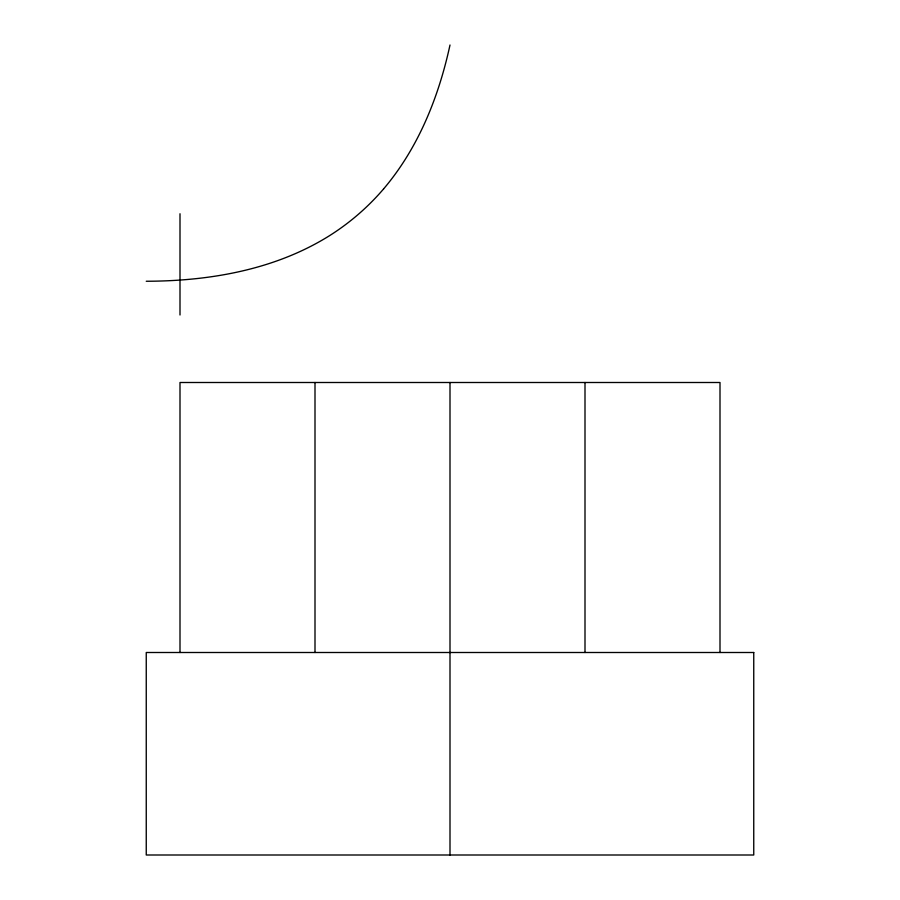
<?xml version="1.0" encoding="UTF-8"?>
<svg xmlns="http://www.w3.org/2000/svg" width="900" height="900" viewBox="0 0 900 900"><rect width="100%" height="100%" fill="white"/><g stroke="black" fill="none" stroke-linecap="round" stroke-linejoin="round"><path stroke-width="1.35" d="M450 45C438.716 97.009 418.309 148.061 383.558 188.966M146.25 281.25C209.464 281.115 274.59 269.876 328.973 236.025A238.928 238.928 0 0 0 383.558 188.966M720 652.5L720 382.5L180 382.5L180 652.5M585 382.5L585 652.5M450 382.5L450 855M315 382.5L315 652.5M180 213.75L180 315M753.75 652.5L146.25 652.5L146.25 855L753.75 855L753.75 652.5"/></g></svg>
